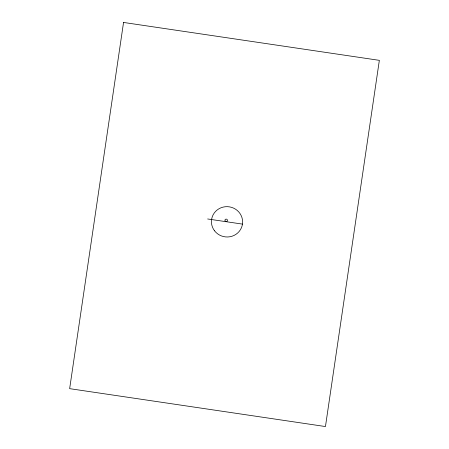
<?xml version="1.0" encoding="UTF-8"?>
<svg xmlns="http://www.w3.org/2000/svg" width="449" height="449" viewBox="0 0 449 449"><rect width="100%" height="100%" fill="white"/><g stroke="black" fill="none" stroke-linecap="round" stroke-linejoin="round"><path stroke-width="0.67" d="M242.46 224.107L207.657 218.972M123.548 22.45L69.651 388.654L325.452 426.55L379.349 60.346L123.548 22.45M214.543 230.803A15.608 15.154 9.3 0 0 241.366 227.912A15.608 15.154 9.3 0 0 225.157 206.748A15.608 15.154 9.3 0 0 214.543 230.803M225.19 221.088A1.274 1.235 9.3 0 0 227.379 220.852A1.274 1.235 9.3 0 0 226.055 219.123A1.274 1.235 9.3 0 0 225.19 221.088"/></g></svg>
